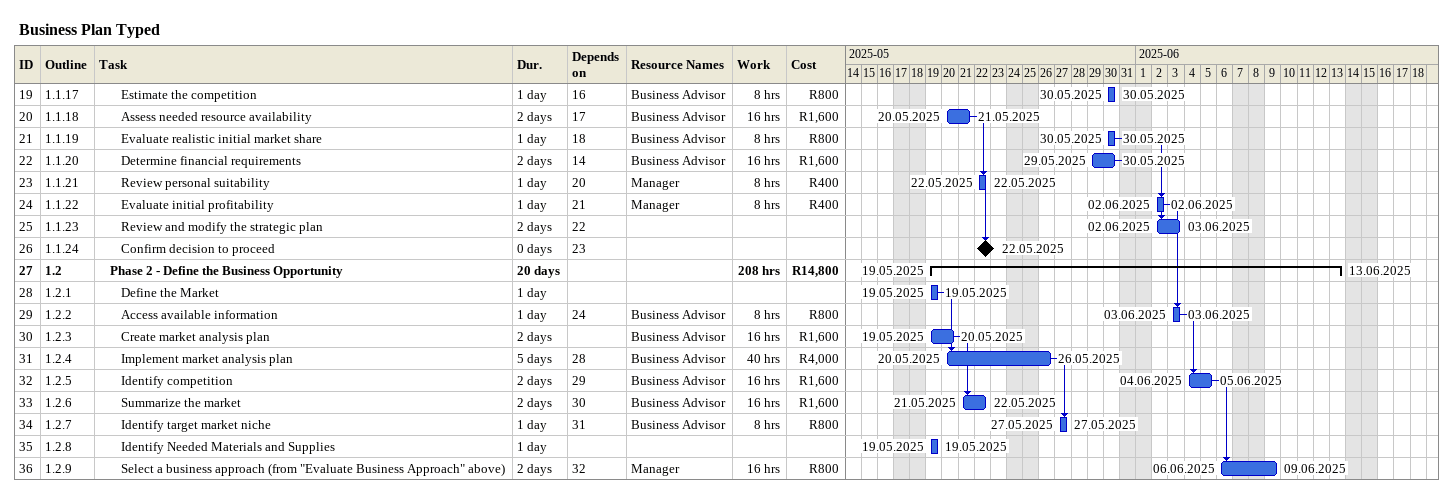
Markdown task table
Business Plan Typed

| ID | WBS | Task | Duration | Start | Finish | Predecessors | Resources | Work (h) | Cost (R) |
|---|---|---|---|---|---|---|---|---|---|
| 19 | 1.1.17 | Estimate the competition | 1d | 2025-05-30 | 2025-05-30 | 16 | Business Advisor | 8 | 800 |
| 20 | 1.1.18 | Assess needed resource availability | 2d | 2025-05-20 | 2025-05-21 | 17 | Business Advisor | 16 | 1600 |
| 21 | 1.1.19 | Evaluate realistic initial market share | 1d | 2025-05-30 | 2025-05-30 | 18 | Business Advisor | 8 | 800 |
| 22 | 1.1.20 | Determine financial requirements | 2d | 2025-05-29 | 2025-05-30 | 14 | Business Advisor | 16 | 1600 |
| 23 | 1.1.21 | Review personal suitability | 1d | 2025-05-22 | 2025-05-22 | 20 | Manager | 8 | 400 |
| 24 | 1.1.22 | Evaluate initial profitability | 1d | 2025-06-02 | 2025-06-02 | 21 | Manager | 8 | 400 |
| 25 | 1.1.23 | Review and modify the strategic plan | 2d | 2025-06-02 | 2025-06-03 | 22 |  |  |  |
| 26 | 1.1.24 | Confirm decision to proceed | 0d | 2025-05-22 | 2025-05-22 | 23 |  |  |  |
| 27 | 1.2 | **Phase 2 - Define the Business Opportunity** | 20d | 2025-05-19 | 2025-06-13 |  |  | 208 | 14800 |
| 28 | 1.2.1 | Define the Market | 1d | 2025-05-19 | 2025-05-19 |  |  |  |  |
| 29 | 1.2.2 | Access available information | 1d | 2025-06-03 | 2025-06-03 | 24 | Business Advisor | 8 | 800 |
| 30 | 1.2.3 | Create market analysis plan | 2d | 2025-05-19 | 2025-05-20 |  | Business Advisor | 16 | 1600 |
| 31 | 1.2.4 | Implement market analysis plan | 5d | 2025-05-20 | 2025-05-26 | 28 | Business Advisor | 40 | 4000 |
| 32 | 1.2.5 | Identify competition | 2d | 2025-06-04 | 2025-06-05 | 29 | Business Advisor | 16 | 1600 |
| 33 | 1.2.6 | Summarize the market | 2d | 2025-05-21 | 2025-05-22 | 30 | Business Advisor | 16 | 1600 |
| 34 | 1.2.7 | Identify target market niche | 1d | 2025-05-27 | 2025-05-27 | 31 | Business Advisor | 8 | 800 |
| 35 | 1.2.8 | Identify Needed Materials and Supplies | 1d | 2025-05-19 | 2025-05-19 |  |  |  |  |
| 36 | 1.2.9 | Select a business approach (from "Evaluate Business Approach" above) | 2d | 2025-06-06 | 2025-06-09 | 32 | Manager | 16 | 800 |
